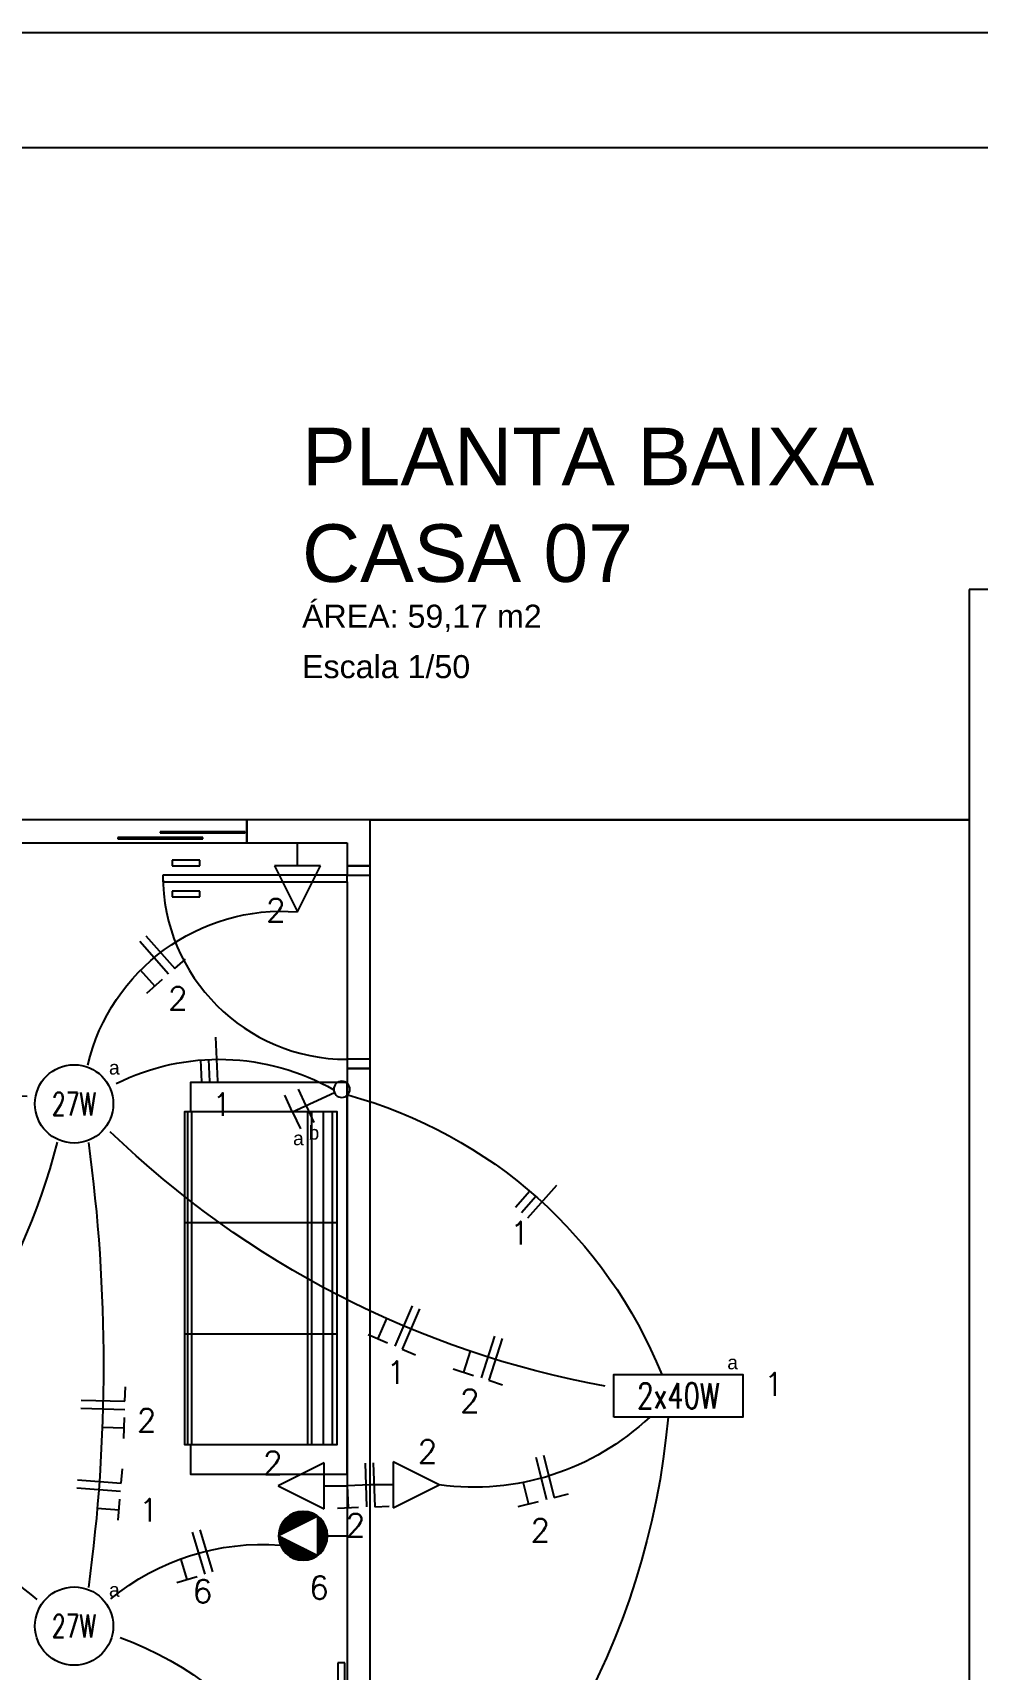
# Model space of a CAD drawing. Header units: metres. Extents: x 49 to 320, y -91 to 27.
# Drawn here: x 165.33 to 169.43, y -53.84 to -46.74 of the extents above; entities that cross this region are included whole.
import ezdxf
from ezdxf.enums import TextEntityAlignment as Align

# ---------------------------------------------------------------- set-up
doc = ezdxf.new("R2010")
doc.units = ezdxf.units.M
doc.header["$LTSCALE"] = 0.2
for name, color, linetype in [('ARQ-___-___-LEG', 3, 'Continuous'), ('ARQ-MOB-___-INT', 7, 'Continuous'), ('CIRCUITO', 7, 'Continuous'), ('CIRCUITO_FIACAO', 10, 'Continuous'), ('INTERRUPTORES', 6, 'Continuous'), ('LUMINARIAS', 1, 'Continuous'), ('SOMENTE_FIACAO', 3, 'Continuous'), ('SOMENTE_TUBULACAO', 5, 'Continuous'), ('TEXTO_INTERRUPTOR', 7, 'Continuous'), ('TOMADAS', 3, 'Continuous')]:
    doc.layers.add(name, color=color, linetype=linetype)
doc.styles.add('REGUA200', font='arial.ttf')
doc.styles.add('REGUA80', font='arial.ttf')
doc.styles.add('ROMANS', font='romans', dxfattribs={"height": 6})
doc.styles.get("Standard").update_dxf_attribs({"font": 'arial.ttf'})

# ---------------------------------------------------------------- blocks, each defined once
blk = doc.blocks.new('MBSOF232')
at = {"color": 0}
blk.add_lwpolyline([(100, 80), (-100, 80), (-100, 0), (-85, 0), (-85, -3), (85, -3), (85, 0), (100, 0)], close=True, dxfattribs=at)
at = {"layer": 'ARQ-MOB-___-INT'}
for p, q in [((85, 72.61), (-85, 72.61)), ((85, 67.93), (-85, 67.93)), ((-28.51, -3), (-28.51, 75)), ((28.33, -3), (28.33, 75)), ((85, 61.9), (-85, 61.9)), ((85, 59.89), (-85, 59.89)), ((85, 0.66), (-85, 0.66)), ((85, -1.35), (-85, -1.35))]:
    blk.add_line(p, q, dxfattribs=at)
blk.add_lwpolyline([(85, 0), (85, 75), (-85, 75), (-85, 0)], dxfattribs=at)
blk = doc.blocks.new('Titul1')
at = {"color": 6, "style": 'REGUA200', "width": 1.4}
blk.add_attdef('TITULO', (0, 0), '', height=5, dxfattribs=at)
at = {"color": 0, "style": 'REGUA80', "width": 1.4}
blk.add_attdef('ESCALA', (0, -3.98), '', height=2, dxfattribs=at)
blk = doc.blocks.new('*U363', base_point=(3476.24, 1529.66))
at = {"linetype": 'Continuous'}
blk.add_circle((3476.24, 1529.66), 17, dxfattribs=at)
at = {"linetype": 'Continuous', "style": 'ROMANS', "width": 0.7}
blk.add_text('27W', height=10, dxfattribs=at).set_placement((3476.2, 1529.66), align=Align.MIDDLE)
blk = doc.blocks.new('*U364', base_point=(3476.24, 1302.99))
at = {"linetype": 'Continuous'}
blk.add_circle((3476.24, 1302.99), 17, dxfattribs=at)
at = {"linetype": 'Continuous', "style": 'ROMANS', "width": 0.7}
blk.add_text('27W', height=10, dxfattribs=at).set_placement((3476.2, 1302.99), align=Align.MIDDLE)
blk = doc.blocks.new('*U401', base_point=(3738.49, 1402.99))
blk.add_lwpolyline([(3710.49, 1393.74), (3710.49, 1412.24), (3766.49, 1412.24), (3766.49, 1393.74)], close=True)
at = {"style": 'ROMANS', "width": 0.75}
blk.add_text('2x40W', height=11, dxfattribs=at).set_placement((3738.49, 1402.99), align=Align.MIDDLE)
blk = doc.blocks.new('*U407', base_point=(1850.74, 67.39))
for p, q in [((1827.1, 79.86), (1830.45, 87.13)), ((1827.1, 79.86), (1823.75, 72.6)), ((1845.26, 71.48), (1827.1, 79.86)), ((1832.93, 77.17), (1836.28, 84.44)), ((1832.93, 77.17), (1829.58, 69.91))]:
    blk.add_line(p, q)
blk.add_circle((1848.44, 70.02), 3.5)
blk = doc.blocks.new('*X411')
at = {"color": 0}
for p, q in [((337.98, 767.55), (339.55, 769.11)), ((338.57, 767.25), (341.02, 769.7)), ((339.16, 766.96), (342.24, 770.04)), ((339.75, 766.66), (343.31, 770.22)), ((340.34, 766.37), (344.28, 770.31)), ((340.93, 766.07), (345.18, 770.33)), ((341.52, 765.78), (346.02, 770.28)), ((342.1, 765.49), (346.8, 770.18)), ((342.69, 765.19), (347.55, 770.05)), ((343.28, 764.9), (348.26, 769.87)), ((343.87, 764.6), (348.94, 769.66)), ((344.46, 764.31), (349.58, 769.43)), ((345.05, 764.01), (350.2, 769.16)), ((345.64, 763.72), (350.79, 768.86)), ((332.42, 757.57), (337.42, 762.57)), ((332.44, 758.47), (337.42, 763.45)), ((332.47, 756.73), (337.42, 761.68)), ((332.52, 759.44), (337.42, 764.34)), ((332.56, 755.94), (337.42, 760.8)), ((332.71, 760.51), (337.42, 765.22)), ((333.04, 761.73), (337.42, 766.1)), ((333.63, 763.2), (337.42, 766.99)), ((335.06, 765.51), (337.24, 767.69)), ((346.23, 763.42), (351.35, 768.55)), ((346.82, 763.13), (351.89, 768.2)), ((347.41, 762.83), (352.41, 767.84)), ((348, 762.54), (352.9, 767.45)), ((348.59, 762.24), (353.38, 767.03)), ((349.18, 761.95), (353.83, 766.6)), ((349.77, 761.65), (354.25, 766.14)), ((350.35, 761.36), (354.66, 765.66)), ((350.94, 761.07), (355.04, 765.16)), ((351.53, 760.77), (355.4, 764.64)), ((352.12, 760.48), (355.74, 764.09)), ((352.71, 760.18), (356.05, 763.52)), ((353.3, 759.89), (356.33, 762.92)), ((353.89, 759.59), (356.59, 762.3)), ((354.48, 759.3), (356.82, 761.64)), ((355.07, 759), (357.02, 760.96)), ((332.7, 755.2), (337.42, 759.92)), ((332.87, 754.49), (337.42, 759.03)), ((333.08, 753.81), (337.42, 758.15)), ((333.32, 753.17), (337.42, 757.26)), ((333.59, 752.55), (337.42, 756.38)), ((333.88, 751.96), (337.42, 755.5)), ((334.2, 751.39), (337.42, 754.61)), ((334.55, 750.85), (337.42, 753.73)), ((334.91, 750.34), (337.42, 752.84)), ((340.45, 746.15), (346.83, 752.53)), ((341.11, 745.92), (348.6, 753.42)), ((341.79, 745.73), (350.37, 754.3)), ((342.51, 745.56), (352.13, 755.19)), ((343.27, 745.44), (353.9, 756.07)), ((344.07, 745.36), (355.67, 756.95)), ((344.93, 745.33), (357.42, 757.82)), ((345.85, 745.36), (357.38, 756.9)), ((346.85, 745.48), (357.27, 755.9)), ((347.95, 745.7), (357.05, 754.79)), ((349.23, 746.1), (356.65, 753.52)), ((355.66, 758.71), (357.19, 760.24)), ((356.25, 758.41), (357.31, 759.48)), ((356.84, 758.12), (357.39, 758.67)), ((335.3, 749.84), (337.42, 751.96)), ((335.71, 749.37), (337.42, 751.08)), ((336.15, 748.92), (337.42, 750.19)), ((336.6, 748.49), (337.42, 749.31)), ((337.08, 748.09), (337.42, 748.43)), ((337.58, 747.71), (337.99, 748.11)), ((338.11, 747.35), (339.76, 749)), ((338.66, 747.01), (341.53, 749.88)), ((339.23, 746.7), (343.3, 750.77)), ((339.83, 746.41), (345.06, 751.65)), ((350.84, 746.82), (355.93, 751.91))]:
    blk.add_line(p, q, dxfattribs=at)
blk = doc.blocks.new('*U414', base_point=(1850.74, 263.81))
for p, q in [((1820.99, 263.81), (1837.99, 272.31)), ((1837.99, 272.31), (1837.99, 255.31)), ((1837.99, 255.31), (1820.99, 263.81)), ((1842.24, 263.81), (1850.74, 263.81))]:
    blk.add_line(p, q)
blk.add_circle((1831.62, 263.81), 10.62)
at = {"xscale": 0.85, "yscale": 0.85, "zscale": 0.85, "rotation": 180}
blk.add_blockref('*X411', (2124.8, 907.96), dxfattribs=at)
blk = doc.blocks.new('*U425', base_point=(1829.21, -37.01))
for p, q in [((1819.21, -27.01), (1829.21, -7.01)), ((1829.21, -7.01), (1839.21, -27.01)), ((1839.21, -27.01), (1819.21, -27.01)), ((1829.21, -27.01), (1829.21, -37.01))]:
    blk.add_line(p, q)
blk = doc.blocks.new('*U426', base_point=(1850.74, 242.1))
for p, q in [((1820.74, 242.1), (1840.74, 252.1)), ((1840.74, 252.1), (1840.74, 232.1)), ((1840.74, 232.1), (1820.74, 242.1)), ((1840.74, 242.1), (1850.74, 242.1))]:
    blk.add_line(p, q)
blk = doc.blocks.new('*U427', base_point=(1860.74, 241.74))
for p, q in [((1870.74, 251.74), (1890.74, 241.74)), ((1870.74, 231.74), (1870.74, 251.74)), ((1870.74, 241.74), (1860.74, 241.74)), ((1890.74, 241.74), (1870.74, 231.74))]:
    blk.add_line(p, q)
blk = doc.blocks.new('*U439', base_point=(1555.21, 290.06))
at = {"linetype": 'ByBlock'}
for start, end in [(201.09787, 201.09787), (141.96764, 196.2101)]:
    blk.add_arc((1712.22, 167.25), 199.34, start, end, dxfattribs=at)
blk = doc.blocks.new('*U454', base_point=(1738.47, 286.17))
at = {"linetype": 'ByBlock'}
blk.add_arc((1024.38, 189.66), 720.58, 352.30262, 7.69738, dxfattribs=at)
blk = doc.blocks.new('*U455', base_point=(1723.55, 291.41))
at = {"linetype": 'ByBlock'}
blk.add_arc((1614.14, 421.38), 169.89, 274.61369, 310.09085, dxfattribs=at)
blk = doc.blocks.new('*U456', base_point=(1732.37, 92.94))
at = {"linetype": 'ByBlock'}
blk.add_arc((1470.13, 27.02), 270.4, 14.10915, 54.66184, dxfattribs=at)
blk = doc.blocks.new('*U457', base_point=(1719.32, 72.99))
at = {"linetype": 'ByBlock'}
for start, end in [(287.56289, 287.56289), (218.43399, 275.06739)]:
    blk.add_arc((1712.42, 150.79), 78.11, start, end, dxfattribs=at)
blk = doc.blocks.new('*U458', base_point=(1750.51, 67.49))
at = {"linetype": 'ByBlock'}
blk.add_arc((1795.17, 157.19), 100.2, 243.53123, 299.77846, dxfattribs=at)
blk = doc.blocks.new('*U459', base_point=(1738.24, 59.48))
at = {"linetype": 'ByBlock'}
blk.add_arc((1822.48, 79.27), 86.54, 193.2213, 274.46072, dxfattribs=at)
blk = doc.blocks.new('*U460', base_point=(1752.27, 307.91))
at = {"linetype": 'ByBlock'}
blk.add_arc((1702.12, 444.5), 145.5, 290.16087, 4.05589, dxfattribs=at)
blk = doc.blocks.new('*U461', base_point=(1748.18, 291.14))
at = {"linetype": 'ByBlock'}
blk.add_arc((1813.96, 371), 103.46, 230.52012, 274.33674, dxfattribs=at)
blk = doc.blocks.new('*U462', base_point=(1747.96, 88.4))
at = {"linetype": 'ByBlock'}
blk.add_arc((2037.38, -210.32), 415.94, 100.33806, 134.09441, dxfattribs=at)
blk = doc.blocks.new('*U463', base_point=(1982.05, 212.24))
at = {"linetype": 'ByBlock'}
blk.add_arc((1905.64, 131.77), 110.98, 46.4822, 97.71385, dxfattribs=at)
blk = doc.blocks.new('*U464', base_point=(1860.74, 241.74))
at = {"linetype": 'ByBlock'}
blk.add_lwpolyline([(1860.74, 241.74), (1860.74, 241.74), (1850.74, 242.1), (1850.74, 242.1)], dxfattribs=at)
blk = doc.blocks.new('*U465', base_point=(1987.27, 193.74))
at = {"linetype": 'ByBlock'}
blk.add_arc((1796.64, 270.64), 205.55, 285.33225, 338.03016, dxfattribs=at)
blk = doc.blocks.new('*U466', base_point=(1990.06, 212.24))
at = {"linetype": 'ByBlock'}
blk.add_arc((1658.81, 183.21), 332.52, 5.00833, 54.68694, dxfattribs=at)
blk = doc.blocks.new('N')
for p, q in [((0, 9.5), (-6.33, 9.5)), ((0, -9.5), (0, 9.5))]:
    blk.add_line(p, q)
blk = doc.blocks.new('F')
blk.add_line((0, -9.5), (0, 9.5))
blk = doc.blocks.new('T')
at = {"linetype": 'Continuous'}
for p, q in [((4.57, 9.5), (-4.57, 9.5)), ((0, 0), (0, 9.5))]:
    blk.add_line(p, q, dxfattribs=at)
blk = doc.blocks.new('*U514', base_point=(2515.67, 245.84))
at = {"layer": 'SOMENTE_FIACAO', "linetype": 'ByBlock', "rotation": 85.51595876999998}
for name, p in [('T', (2514.18, 251.77)), ('F', (2513.55, 243.72)), ('N', (2513.28, 240.23))]:
    blk.add_blockref(name, p, dxfattribs=at)
blk = doc.blocks.new('*U516', base_point=(2383.47, 171.99))
at = {"layer": 'SOMENTE_FIACAO', "linetype": 'ByBlock', "rotation": 336.73548515}
for name, p in [('N', (2378.07, 174.08)), ('F', (2381.28, 172.7)), ('T', (2388.7, 169.51))]:
    blk.add_blockref(name, p, dxfattribs=at)
blk = doc.blocks.new('R')
blk.add_line((0, 0), (0, 9.5))
blk = doc.blocks.new('*U527', base_point=(2465.82, 58.02))
at = {"layer": 'SOMENTE_FIACAO', "linetype": 'ByBlock', "rotation": 2.60554396}
for name, p in [('F', (2462.37, 56.93)), ('R', (2465.87, 57.09)), ('R', (2469.36, 57.25))]:
    blk.add_blockref(name, p, dxfattribs=at)
blk = doc.blocks.new('*U528', base_point=(2324.59, 117.47))
at = {"layer": 'SOMENTE_FIACAO', "linetype": 'ByBlock', "rotation": 318.55643906}
for name, p in [('F', (2321.17, 118.88)), ('R', (2323.79, 116.56)), ('R', (2326.42, 114.24))]:
    blk.add_blockref(name, p, dxfattribs=at)
blk = doc.blocks.new('*U583', base_point=(2512.92, 210.9))
at = {"layer": 'SOMENTE_FIACAO', "linetype": 'ByBlock', "rotation": 88.30810192}
for name, p in [('T', (2512.01, 216.72)), ('F', (2511.77, 208.65)), ('N', (2511.67, 205.15))]:
    blk.add_blockref(name, p, dxfattribs=at)
blk = doc.blocks.new('*U587', base_point=(2490.73, 14.89))
at = {"layer": 'SOMENTE_FIACAO', "linetype": 'ByBlock', "rotation": 41.38205096000001}
for name, p in [('T', (2495.56, 18.16)), ('N', (2486.87, 10.51)), ('F', (2489.5, 12.83))]:
    blk.add_blockref(name, p, dxfattribs=at)
blk = doc.blocks.new('*U588', base_point=(2347.11, 186.19))
at = {"layer": 'SOMENTE_FIACAO', "linetype": 'ByBlock', "rotation": 342.10813305}
for name, p in [('N', (2341.38, 187.28)), ('F', (2344.71, 186.2)), ('T', (2352.39, 183.72))]:
    blk.add_blockref(name, p, dxfattribs=at)
blk = doc.blocks.new('*U589', base_point=(2324.51, 236.36))
at = {"layer": 'SOMENTE_FIACAO', "linetype": 'ByBlock', "rotation": 14.13164469}
for name, p in [('T', (2329.36, 240.8)), ('N', (2318.14, 237.97)), ('F', (2321.53, 238.83))]:
    blk.add_blockref(name, p, dxfattribs=at)
blk = doc.blocks.new('*U590', base_point=(2399.91, 241.95))
at = {"layer": 'SOMENTE_FIACAO', "linetype": 'ByBlock', "rotation": 2.03331521}
for name, p in [('N', (2394.13, 241.68)), ('F', (2397.62, 241.81)), ('T', (2405.69, 242.09))]:
    blk.add_blockref(name, p, dxfattribs=at)
blk = doc.blocks.new('*U610', base_point=(2471.98, 273.58))
at = {"layer": 'SOMENTE_FIACAO', "linetype": 'ByBlock', "rotation": 16.82414026}
for name, p in [('F', (2466.93, 270.29)), ('F', (2470.28, 271.3)), ('T', (2478.01, 273.64))]:
    blk.add_blockref(name, p, dxfattribs=at)

msp = doc.modelspace()

# ---------------------------------------------------------------- linework, layer by layer
at = {"color": 15}
msp.add_line((188.8835, -46.7371), (141.6146, -46.7371), dxfattribs=at)
at = {"color": 0}
msp.add_line((188.3835, -47.2371), (142.8646, -47.2371), dxfattribs=at)
for p, q in [((169.3954, -49.153), (169.3954, -57.453)), ((169.5454, -49.153), (169.3954, -49.153)), ((166.2594, -50.153), (164.7614, -50.153)), ((166.2534, -50.2055), (165.8842, -50.2055)), ((165.8842, -50.2055), (165.8842, -50.2105)), ((165.8842, -50.2105), (166.2534, -50.2105)), ((166.2534, -50.2105), (166.2534, -50.2055)), ((166.2604, -50.153), (166.2594, -50.153)), ((166.2594, -50.153), (166.2594, -50.253)), ((166.2604, -50.153), (166.2604, -50.253)), ((166.7954, -50.153), (166.2604, -50.153)), ((166.2604, -50.253), (166.2604, -50.153)), ((166.7954, -50.153), (169.3954, -50.153)), ((166.7954, -50.353), (166.7954, -50.153)), ((169.3954, -50.153), (166.7954, -50.153)), ((164.7614, -50.253), (166.2594, -50.253)), ((166.0688, -50.2305), (165.6995, -50.2305)), ((165.6995, -50.2305), (165.6995, -50.2355)), ((165.6995, -50.2355), (166.0688, -50.2355)), ((166.0688, -50.2355), (166.0688, -50.2305)), ((166.2594, -50.253), (166.2604, -50.253)), ((166.2604, -50.253), (166.6954, -50.253)), ((166.6954, -50.253), (166.6954, -50.353)), ((166.0554, -50.328), (165.9354, -50.328)), ((165.9354, -50.328), (165.9354, -50.353)), ((165.9354, -50.353), (166.0554, -50.353)), ((166.0554, -50.353), (166.0554, -50.328)), ((166.6954, -50.353), (166.7954, -50.353)), ((166.7954, -50.353), (166.6954, -50.353)), ((166.6954, -50.353), (166.6954, -50.393)), ((166.7954, -50.393), (166.7954, -50.353)), ((166.6954, -50.393), (165.8954, -50.393)), ((165.8954, -50.393), (165.8954, -50.423)), ((165.8954, -50.423), (166.6954, -50.423)), ((166.6954, -50.393), (166.7954, -50.393)), ((166.6954, -50.423), (166.6954, -50.393)), ((166.6954, -50.423), (166.6954, -51.193)), ((166.7954, -51.193), (166.7954, -50.393)), ((166.7954, -51.193), (166.7954, -50.393)), ((166.0554, -50.463), (165.9354, -50.463)), ((165.9354, -50.463), (165.9354, -50.488)), ((165.9354, -50.488), (166.0554, -50.488)), ((166.0554, -50.488), (166.0554, -50.463)), ((166.6954, -51.193), (166.6954, -51.233)), ((166.7954, -51.193), (166.6954, -51.193)), ((166.7954, -51.233), (166.7954, -51.193)), ((166.7954, -51.233), (166.6954, -51.233)), ((166.6954, -51.233), (166.6954, -54.173)), ((166.6954, -51.233), (166.7954, -51.233)), ((166.7954, -54.173), (166.7954, -51.233)), ((166.6554, -53.813), (166.6554, -54.613)), ((166.6854, -53.813), (166.6554, -53.813)), ((166.6854, -54.613), (166.6854, -53.813))]:
    msp.add_line(p, q)
msp.add_arc((166.6954, -50.393), 0.8, 180, 270)

# ---------------------------------------------------------------- block references
at = {"xscale": 0.0085, "yscale": 0.0085, "zscale": 0.0085, "rotation": 270}
msp.add_blockref('MBSOF232', (166.0154, -52.143), dxfattribs=at)
at = {"layer": 'ARQ-___-___-LEG'}
ref = msp.add_blockref('Titul1', (166.4997, -48.7017), dxfattribs=dict(at, xscale=0.05, yscale=0.05, zscale=0.05))
ref.add_attrib('TITULO', 'PLANTA BAIXA', (166.4997, -48.7017), dxfattribs={"layer": '0', "color": 6, "height": 0.25, "style": 'REGUA200'})
ref.add_attrib('ESCALA', 'Escala 1/50', (166.4997, -49.5385), dxfattribs={"layer": '0', "color": 0, "height": 0.1, "style": 'REGUA80'})
ref = msp.add_blockref('Titul1', (166.4997, -49.1208), dxfattribs=dict(at, xscale=0.05, yscale=0.05, zscale=0.05))
ref.add_attrib('TITULO', 'CASA 07', (166.4997, -49.1208), dxfattribs={"layer": '0', "color": 6, "height": 0.25, "style": 'REGUA200'})
ref.add_attrib('ESCALA', 'ÁREA: 59,17 m2', (166.4997, -49.3196), dxfattribs={"layer": '0', "color": 0, "height": 0.1, "style": 'REGUA80'})
at = {"layer": 'INTERRUPTORES', "xscale": -0.01, "yscale": 0.01, "zscale": 0.01, "rotation": 180}
msp.add_blockref('*U407', (166.6954, -51.2969), dxfattribs=at)
at = {"layer": 'LUMINARIAS', "xscale": 0.01, "yscale": 0.01, "zscale": 0.01}
for name, p in [('*U363', (165.5104, -51.3863)), ('*U401', (168.1329, -52.653)), ('*U364', (165.5104, -53.653))]:
    msp.add_blockref(name, p, dxfattribs=at)
at = {"layer": 'SOMENTE_FIACAO', "linetype": 'ByBlock', "xscale": 0.01, "yscale": 0.01, "zscale": 0.01, "rotation": 180}
for name, p in [('*U587', (165.8456, -50.7719)), ('*U527', (166.0946, -51.2032)), ('*U528', (167.5069, -51.7977)), ('*U516', (166.9182, -52.3429)), ('*U588', (167.2818, -52.4849)), ('*U583', (165.6236, -52.732)), ('*U589', (167.5077, -52.9866)), ('*U514', (165.5962, -53.0815)), ('*U590', (166.7538, -53.0425)), ('*U610', (166.033, -53.3589))]:
    msp.add_blockref(name, p, dxfattribs=at)
at = {"layer": 'SOMENTE_TUBULACAO', "linetype": 'Continuous', "xscale": -0.01, "yscale": 0.01, "zscale": 0.01, "rotation": 180}
for name, p in [('*U439', (163.6651, -53.5236)), ('*U459', (165.5703, -51.2178)), ('*U458', (165.6931, -51.2979)), ('*U457', (165.3062, -51.3529)), ('*U465', (168.0607, -52.5605)), ('*U456', (165.4367, -51.5524)), ('*U454', (165.5727, -53.4848)), ('*U462', (165.6676, -51.507)), ('*U466', (168.0886, -52.7455)), ('*U463', (168.0085, -52.7455)), ('*U464', (166.7954, -53.0404)), ('*U455', (165.3485, -53.5371)), ('*U461', (165.6698, -53.5345)), ('*U460', (165.7106, -53.7021))]:
    msp.add_blockref(name, p, dxfattribs=at)
at = {"layer": 'TOMADAS', "xscale": -0.01, "yscale": 0.01, "zscale": 0.01, "rotation": 180}
for name, p in [('*U425', (166.4801, -50.253)), ('*U425', (166.4801, -50.253)), ('*U426', (166.6954, -53.044)), ('*U426', (166.6954, -53.044)), ('*U427', (166.7954, -53.0404)), ('*U427', (166.7954, -53.0404)), ('*U414', (166.6954, -53.2611)), ('*U414', (166.6954, -53.2611))]:
    msp.add_blockref(name, p, dxfattribs=at)

# ---------------------------------------------------------------- texts
at = {"layer": 'CIRCUITO', "style": 'ROMANS'}
for s, p in [('2', (166.3429, -50.5961)), ('1', (168.5049, -52.653)), ('2', (167.0013, -52.9452)), ('2', (166.3298, -52.9949)), ('6', (166.5307, -53.536))]:
    msp.add_text(s, height=0.1, dxfattribs=at).set_placement(p)
at = {"layer": 'CIRCUITO_FIACAO', "linetype": 'ByBlock', "style": 'ROMANS'}
for s, p in [('2', (165.918, -50.9788)), ('1', (166.1094, -51.4389)), ('1', (167.402, -51.9964)), ('1', (166.865, -52.602)), ('2', (167.185, -52.7254)), ('2', (165.7823, -52.8095)), ('1', (165.7913, -53.1997)), ('2', (166.6888, -53.2651)), ('2', (167.4912, -53.2873)), ('6', (166.0247, -53.5519))]:
    msp.add_text(s, height=0.1, dxfattribs=at).set_placement(p)
at = {"layer": 'TEXTO_INTERRUPTOR'}
for s, p in [('a', (165.685, -51.2294)), ('b', (166.5513, -51.5103)), ('a', (166.484, -51.5363)), ('a', (168.3686, -52.5089)), ('a', (165.685, -53.4961))]:
    msp.add_text(s, height=0.06, dxfattribs=at).set_placement(p, align=Align.MIDDLE)

doc.saveas('drawing.dxf')
